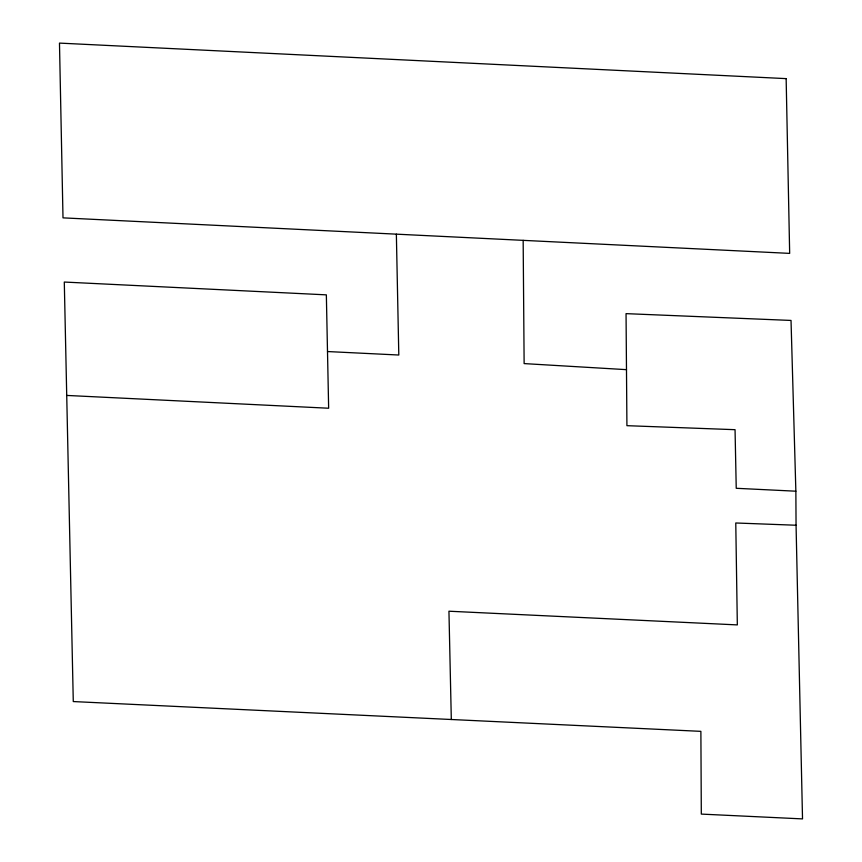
<?xml version="1.0" encoding="UTF-8"?>
<svg xmlns="http://www.w3.org/2000/svg" width="862" height="862" viewBox="0 0 862 862"><rect width="100%" height="100%" fill="white"/><g stroke="black" fill="none" stroke-linecap="round" stroke-linejoin="round"><path stroke-width="1.29" d="M66.589 395.421L328.648 408.232L326.353 294.858L64.294 282.046L73.281 701.56L700.881 731.353L701.312 814.094L802.522 818.9L796.057 525.238L735.771 522.986L737.333 624.907L448.94 611.212L451.311 719.501M327.506 351.545L398.804 355.025L396.358 234.152M795.863 491.2L736.234 488.291L735.049 429.685L626.922 425.677L626.049 313.639L791.025 320.438L795.863 491.2L796.057 525.238M626.491 369.658L524.128 363.592L523.159 240.358M786.144 78.625L59.478 43.1L63.001 217.86L789.667 253.385L786.144 78.625"/></g></svg>
